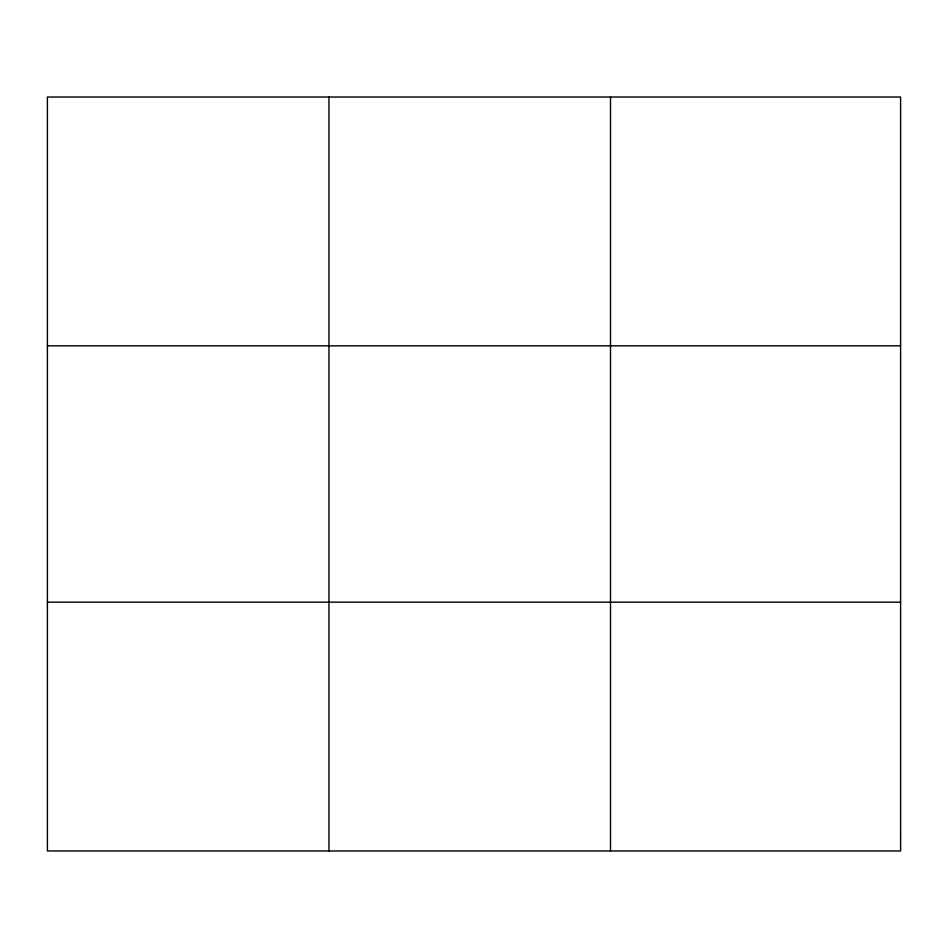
<?xml version="1.0" encoding="UTF-8"?>
<svg xmlns="http://www.w3.org/2000/svg" width="948" height="948" viewBox="0 0 948 948"><rect width="100%" height="100%" fill="white"/><g stroke="black" fill="none" stroke-linecap="round" stroke-linejoin="round"><path stroke-width="1.42" d="M328.956 97.028L328.956 850.972M610.512 97.028L610.512 850.972M47.4 345.83L900.6 345.83M47.4 602.17L900.6 602.17M900.6 837.155L900.6 850.972L47.4 850.972L47.4 97.028L900.6 97.028L900.6 837.155"/></g></svg>
